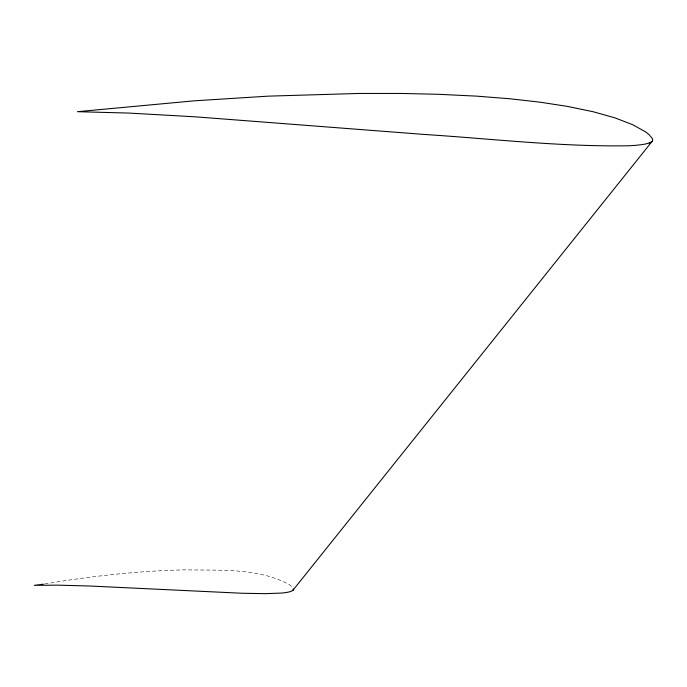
<?xml version="1.0" encoding="UTF-8"?>
<svg xmlns="http://www.w3.org/2000/svg" width="687" height="687" viewBox="0 0 687 687"><rect width="100%" height="100%" fill="white"/><g stroke="black" fill="none" stroke-linecap="round" stroke-linejoin="round"><path stroke-width="0.52" stroke-dasharray="3.44 2.58" d="M44.801 583.967C91.156 576.084 138.027 570.923 185.061 569.832C219.934 570.657 258.269 567.496 289.828 584.92A14.539 13.225 32.4 0 1 292.027 586.956L292.37 587.385"/><path stroke-width="1.03" d="M292.997 590.176L652.375 141.033M292.851 590.365L291.374 591.224A24.526 22.156 30.7 0 1 287.827 592.228L284.547 592.744A91.775 81.693 26.5 0 1 281.155 593.087L265.242 593.662L242.099 593.259L90.066 586.028L57.725 585.152L34.35 585.35L43.393 584.173M649.318 142.93L652.143 141.376A4.259 3.074 30 0 0 652.641 139.719A4.603 3.315 30 0 0 652.229 138.379L649.224 134.807A30.984 22.542 29.8 0 0 645.291 131.698L632.761 124.733L614.882 117.838L593.147 111.732L567.522 106.416L540.051 102.174L509.745 98.748L476.761 96.146L438.1 94.282L401.01 93.449L359.164 93.449L268.265 96.146L194.198 100.826L77.433 111.689L129.113 113.08L195.683 116.85L423.845 134.412C491.918 138.783 559.999 146.872 628.313 145.781A200.303 139.289 25.8 0 0 635.381 145.361L642.156 144.605A54.711 39.236 28.7 0 0 649.327 142.939M293.203 588.948A1.984 1.795 32.6 0 1 292.885 590.391"/></g></svg>
